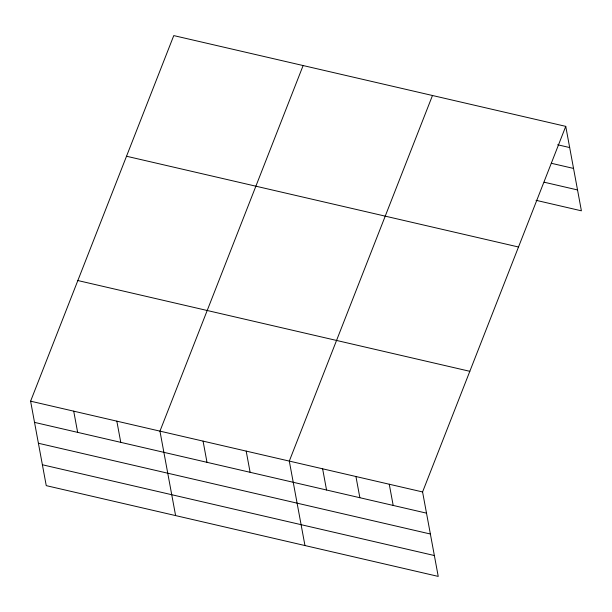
<?xml version="1.0" encoding="UTF-8"?>
<svg xmlns="http://www.w3.org/2000/svg" width="612" height="612" viewBox="0 0 612 612"><rect width="100%" height="100%" fill="white"/><g stroke="black" fill="none" stroke-linecap="round" stroke-linejoin="round"><path stroke-width="0.92" d="M565.748 126.363L422.578 491.949L438.23 576.405L46.252 485.637L30.6 401.181L173.77 35.595L565.748 126.363L581.4 210.819L536.051 200.315M303.124 65.553L159.954 431.139L175.606 515.587M432.477 95.503L289.3 461.088L304.96 545.544M557.647 144.769L569.673 147.553M551.336 163.289L573.543 168.43M544.213 182.223L577.529 189.942M126.523 156.244L518.502 247.003M77.846 280.541L469.825 371.308M30.6 401.181L422.578 491.949M34.524 422.379L426.503 513.147M38.395 443.256L430.374 534.016M42.381 464.76L434.359 555.528M389.255 484.237L393.187 505.428M355.939 476.519L359.864 497.717M322.623 468.807L326.548 489.998M246.185 451.105L250.117 472.296M203.069 441.122L206.994 462.312M116.831 421.155L120.763 442.346M73.715 411.165L77.648 432.363"/></g></svg>
